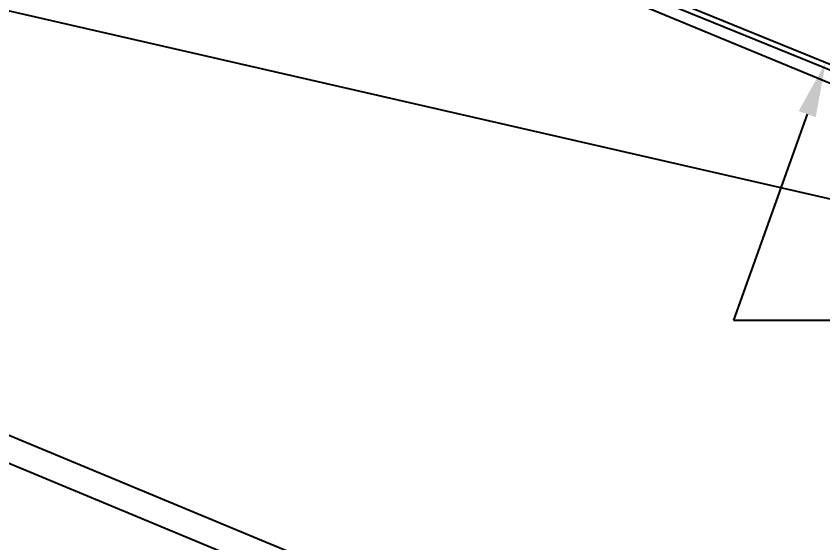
# Model space of a CAD drawing. Header units: inches. Extents: x -33163 to 19162, y -8858 to 30669.
# Drawn here: x -24966.07 to -24957.27, y -253.03 to -247.28 of the extents above; entities that cross this region are included whole.
import ezdxf
from ezdxf import colors
from ezdxf.entities.mleader import LeaderData, LeaderLine
from ezdxf.math import Vec2, Vec3

# ---------------------------------------------------------------- set-up
doc = ezdxf.new("R2010")
doc.units = ezdxf.units.IN
for name, color, linetype in [('A-ANNO-DIMS-04', 12, 'Continuous'), ('STLA', 12, 'Continuous'), ('TRUSS_Geometry', 12, 'Continuous')]:
    doc.layers.add(name, color=color, linetype=linetype)
doc.styles.add('Sheffield', font='arial.ttf', dxfattribs={"height": 0.175})

msp = doc.modelspace()

# ---------------------------------------------------------------- linework, layer by layer
at = {"layer": 'STLA'}
for p, q in [((-24969.71736, -242.68758), (-24955.31117, -248.56981)), ((-24955.27717, -248.6512), (-24969.68312, -242.76907))]:
    msp.add_line(p, q, dxfattribs=at)
at = {"layer": 'TRUSS_Geometry', "lineweight": 25}
for points in [[(-24902.82128, -122.51832), (-24955.19721, -248.84257), (-25255.90184, -123.95832)], [(-24958.30183, -255.425), (-25258.67517, -130.67834)]]:
    msp.add_lwpolyline(points, dxfattribs=at)
msp.add_lwpolyline([(-24958.19518, -255.15836), (-24959.36852, -257.93167), (-25259.74185, -133.23835), (-25258.56852, -130.465)], close=True, dxfattribs=at)

# ---------------------------------------------------------------- leaders
at = {"layer": 'A-ANNO-DIMS-04'}
ml = msp.add_multileader_mtext('Standard', dxfattribs=at)
ml.set_content('\\A1;PURLIN SUPPORT ', color=256, style='Sheffield')
ml.set_leader_properties()
ml.build(insert=Vec2(0, 0))
ml.multileader.update_dxf_attribs({"dogleg_length": 0.5, "arrow_head_size": 0.6})
ctx = ml.context
ctx.base_point, ctx.char_height, ctx.arrow_head_size, ctx.landing_gap_size, ctx.plane_origin = Vec3(-24952.27541, -252.30743), 0.375, 0.6, 0.125, Vec3(-24932.71531, -256.39124)
notes = []
notes.append((ctx, [(0, (1, 1, 0), (-24943.96076, -252.30743), (-1, 0), 3.51631, [(0, [(-24970.70291, -246.17416)], 0, []), (1, [(-24944.88694, -240.69849)], 0, [])])]))
ctx.mtext.insert, ctx.mtext.width, ctx.mtext.flow_direction = Vec3(-24952.15041, -252.11673), 7.5076664, 5
ml = msp.add_multileader_mtext('Standard', dxfattribs=at)
ml.set_content('\\A1;VALLEY SUPPORT PLATE ', color=256, style='Sheffield')
ml.set_leader_properties()
ml.build(insert=Vec2(0, 0))
ml.multileader.update_dxf_attribs({"dogleg_length": 0.5, "arrow_head_size": 0.6})
ctx = ml.context
ctx.base_point, ctx.char_height, ctx.arrow_head_size, ctx.landing_gap_size, ctx.plane_origin = Vec3(-24952.23982, -250.59825), 0.375, 0.6, 0.125, Vec3(-24932.71531, -254.68205)
notes.append((ctx, [(1, (1, 1, 0), (-24958.24718, -250.59825), (1, 0), 6.00736, [(0, [(-24957.23967, -247.78238)], 0, [])])]))
ctx.mtext.insert, ctx.mtext.width, ctx.mtext.flow_direction = Vec3(-24952.11482, -250.40755), 7.5076664, 5
for ctx, leaders in notes:
    for number, flags, end, landing, length, lines in leaders:
        leader = LeaderData()
        leader.index, (leader.has_last_leader_line, leader.has_dogleg_vector, leader.attachment_direction) = number, flags
        leader.last_leader_point, leader.dogleg_vector, leader.dogleg_length = Vec3(end), Vec3(landing), length
        for number, points, colour, breaks in lines:
            line = LeaderLine()
            line.index, line.vertices, line.color, line.breaks = number, Vec3.list(points), colors.encode_raw_color(colour), breaks
            leader.lines.append(line)
        ctx.leaders.append(leader)

doc.saveas('drawing.dxf')
